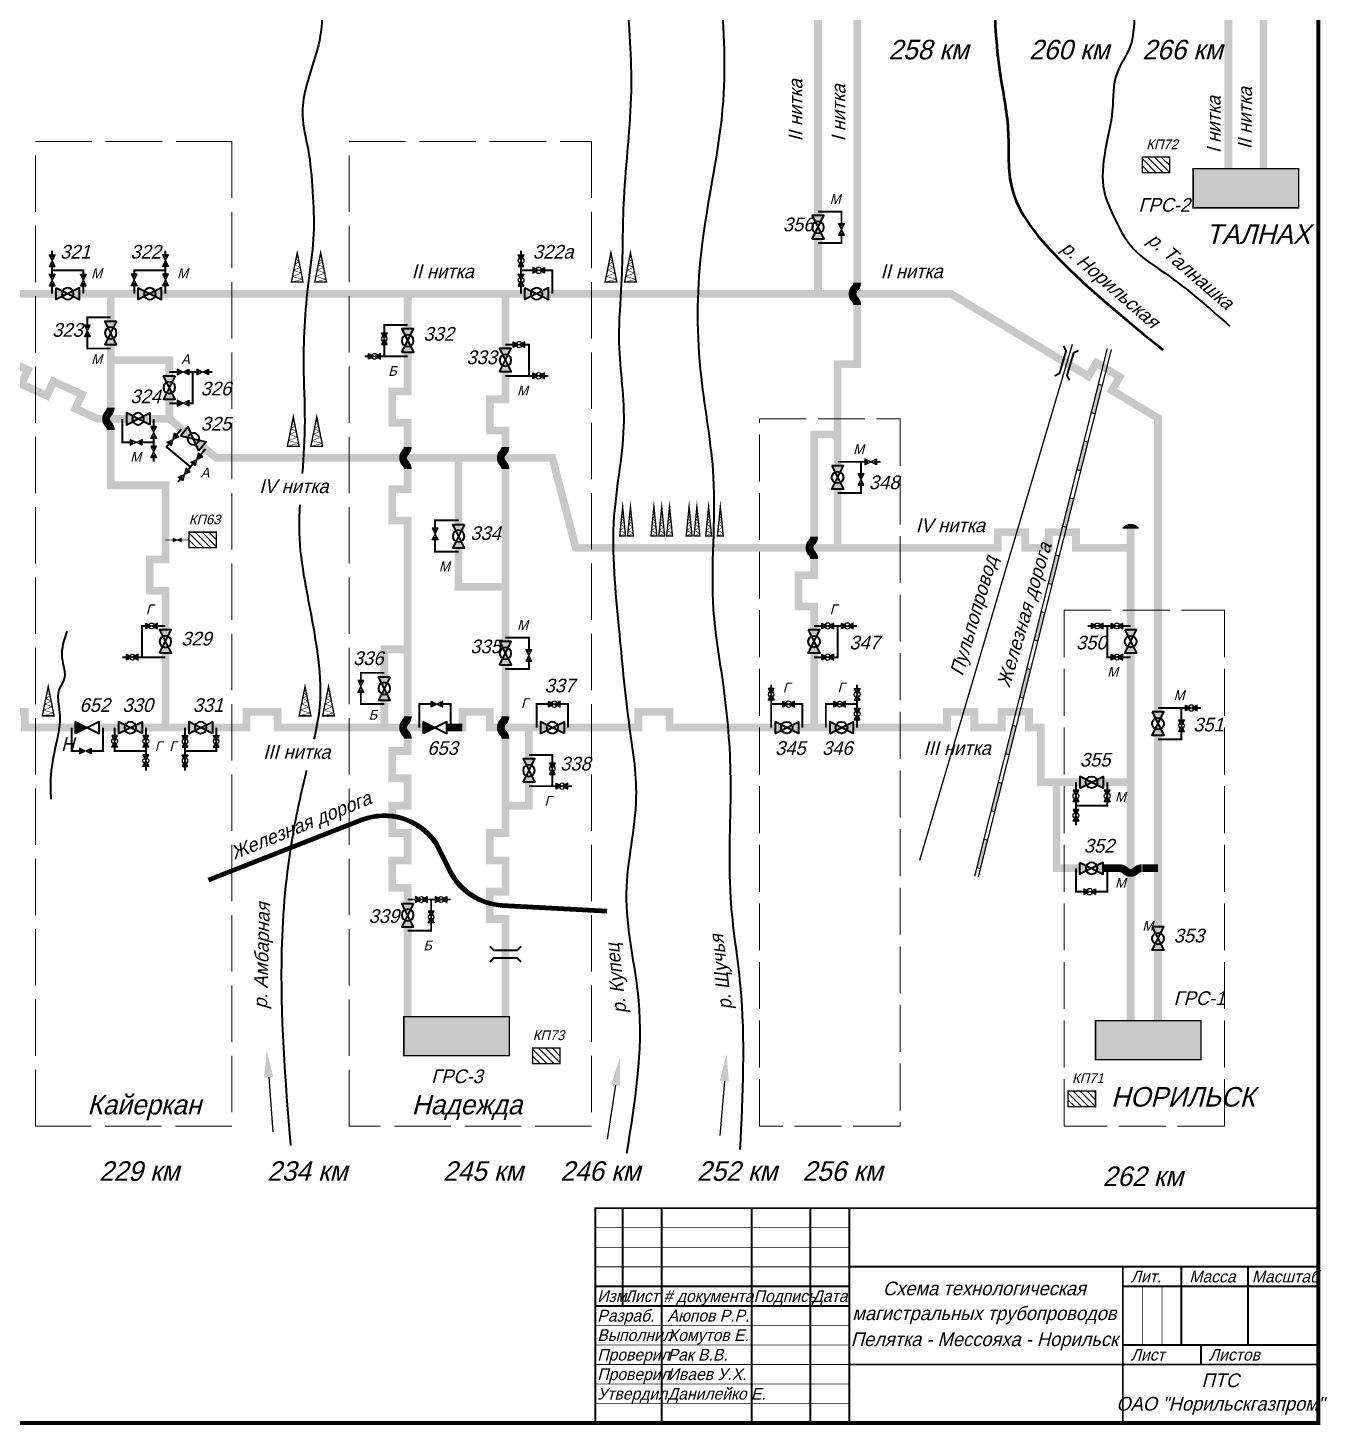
# Model space of a CAD drawing. Header units: millimetres. Extents: x 0 to 3108, y -1 to 580.
# Drawn here: x 2775.8 to 3108.3, y -0.5 to 357 of the extents above; entities that cross this region are included whole.
import ezdxf
from ezdxf.enums import TextEntityAlignment as Align

# ---------------------------------------------------------------- set-up
doc = ezdxf.new("R2010")
doc.units = ezdxf.units.MM
doc.header["$MEASUREMENT"] = 0
doc.linetypes.add('ACAD_ISO02W100', pattern=[15, 12, -3])
doc.linetypes.add('ACAD_ISO03W100', pattern=[30, 12, -18])
for name, color, linetype in [('Арки', 7, 'Continuous'), ('Емкости', 7, 'Continuous'), ('Заглушки сферич.', 7, 'Continuous'), ('Задвижки ручн.ВД', 7, 'Continuous'), ('Клапаны обр.', 7, 'Continuous'), ('КП', 7, 'Continuous'), ('Краны шар.ВД', 7, 'Continuous'), ('Переезды', 7, 'Continuous'), ('Площадки', 7, 'Continuous'), ('Рамка', 7, 'Continuous'), ('Трубы 0057', 7, 'Continuous'), ('Трубы 0159', 7, 'Continuous'), ('Трубы 0720', 7, 'Continuous')]:
    doc.layers.add(name, color=color, linetype=linetype)
doc.layers.add('Штрих.', color=7, linetype='ACAD_ISO02W100', lineweight=15)
doc.styles.add('# елементов', font='ruslat.shx', dxfattribs={"oblique": 15, "height": 2.5})
doc.styles.add('# елементов 3.5', font='ruslat.shx', dxfattribs={"oblique": 15, "height": 3.5})
doc.styles.add('Наим. объектов', font='ruslat.shx', dxfattribs={"oblique": 15, "height": 3.5})
doc.styles.add('Рамка 3', font='ruslat.shx', dxfattribs={"oblique": 15, "height": 3})
doc.styles.add('Рамка 3.5', font='ruslat.shx', dxfattribs={"oblique": 15, "height": 3.5})
doc.styles.add('Рамка 5', font='ruslat.shx', dxfattribs={"oblique": 15, "height": 5})

# ---------------------------------------------------------------- blocks, each defined once
blk = doc.blocks.new('Кран шар.ВД')
at = {"layer": 'Краны шар.ВД', "linetype": 'ByBlock', "lineweight": -2}
h = blk.add_hatch(color=0, dxfattribs=at)
edge = h.paths.add_edge_path()
edge.add_ellipse((0.5, 0), major_axis=(0.177, 0.177), ratio=1, start_angle=108.43495, end_angle=135, ccw=False)
edge.add_line((0.276, 0.112), (0, 0.25))
edge.add_line((0, 0.25), (0, -0.25))
edge.add_line((0, -0.25), (0.276, -0.112))
edge.add_ellipse((0.5, 0), major_axis=(-0.177, 0.177), ratio=1, start_angle=45, end_angle=71.56505, ccw=False)
edge = h.paths.add_edge_path()
edge.add_line((0.5, 0), (0.276, 0.112))
edge.add_ellipse((0.5, 0), major_axis=(0.177, 0.177), ratio=1, start_angle=108.43495, end_angle=135)
edge.add_ellipse((0.5, 0), major_axis=(-0.177, 0.177), ratio=1, start_angle=45, end_angle=71.56505)
edge.add_line((0.276, -0.112), (0.5, 0))
edge = h.paths.add_edge_path()
edge.add_line((0.5, 0), (0.724, -0.112))
edge.add_ellipse((0.5, 0), major_axis=(0.177, 0.177), ratio=1, start_angle=288.43495, end_angle=315)
edge.add_ellipse((0.5, 0), major_axis=(-0.177, 0.177), ratio=1, start_angle=225, end_angle=251.56505)
edge.add_line((0.724, 0.112), (0.5, 0))
edge = h.paths.add_edge_path()
edge.add_ellipse((0.5, 0), major_axis=(0.177, 0.177), ratio=1, start_angle=288.43495, end_angle=315, ccw=False)
edge.add_line((0.724, -0.112), (1, -0.25))
edge.add_line((1, -0.25), (1, 0.25))
edge.add_line((1, 0.25), (0.724, 0.112))
edge.add_ellipse((0.5, 0), major_axis=(-0.177, 0.177), ratio=1, start_angle=225, end_angle=251.56505, ccw=False)
at = {"layer": 'Краны шар.ВД', "color": 0, "linetype": 'ByBlock', "lineweight": -2}
blk.add_lwpolyline([(0, 0.25), (1, -0.25), (1, 0.25), (0, -0.25)], close=True, dxfattribs=at)
blk.add_lwpolyline([(0.25, 0, 1), (0.75, 0, 1), (0.25, 0)], format="xyb", close=True, dxfattribs=at)
blk = doc.blocks.new('Задвижка ручн.ВД')
at = {"layer": 'Задвижки ручн.ВД', "linetype": 'ByBlock', "lineweight": -2}
h = blk.add_hatch(color=0, dxfattribs=at)
edge = h.paths.add_edge_path()
edge.add_ellipse((0.5, 0), major_axis=(0.177, 0.177), ratio=1, start_angle=108.4349, end_angle=135, ccw=False)
edge.add_line((0.28, 0.11), (0, 0.25))
edge.add_line((0, 0.25), (0, -0.25))
edge.add_line((0, -0.25), (0.28, -0.11))
edge.add_ellipse((0.5, 0), major_axis=(-0.177, 0.177), ratio=1, start_angle=45, end_angle=71.5651, ccw=False)
edge = h.paths.add_edge_path()
edge.add_line((0.5, 0), (0.28, 0.11))
edge.add_ellipse((0.5, 0), major_axis=(0.177, 0.177), ratio=1, start_angle=108.4349, end_angle=135)
edge.add_ellipse((0.5, 0), major_axis=(-0.177, 0.177), ratio=1, start_angle=45, end_angle=71.5651)
edge.add_line((0.28, -0.11), (0.5, 0))
edge = h.paths.add_edge_path()
edge.add_line((0.5, 0), (0.72, -0.11))
edge.add_ellipse((0.5, 0), major_axis=(0.177, 0.177), ratio=1, start_angle=288.4349, end_angle=315)
edge.add_ellipse((0.5, 0), major_axis=(-0.177, 0.177), ratio=1, start_angle=225, end_angle=251.5651)
edge.add_line((0.72, 0.11), (0.5, 0))
edge = h.paths.add_edge_path()
edge.add_ellipse((0.5, 0), major_axis=(0.177, 0.177), ratio=1, start_angle=288.4349, end_angle=315, ccw=False)
edge.add_line((0.72, -0.11), (1, -0.25))
edge.add_line((1, -0.25), (1, 0.25))
edge.add_line((1, 0.25), (0.72, 0.11))
edge.add_ellipse((0.5, 0), major_axis=(-0.177, 0.177), ratio=1, start_angle=225, end_angle=251.5651, ccw=False)
at = {"layer": 'Задвижки ручн.ВД', "color": 0, "linetype": 'ByBlock', "lineweight": -2}
blk.add_lwpolyline([(1, 0.25), (0, -0.25), (0, 0.25), (1, -0.25)], close=True, dxfattribs=at)
blk = doc.blocks.new('КП')
at = {"layer": 'Емкости', "linetype": 'ByBlock', "lineweight": -2}
h = blk.add_hatch(dxfattribs=at)
h.set_pattern_fill('ANSI31', color=0, scale=10, angle=180, style=0)
h.set_pattern_definition([(225, (927, 327), (0.8838835, -0.8838835), [])])
h.paths.add_polyline_path([(7, 2), (0, 2), (0, -2), (7, -2)])
at = {"layer": 'Емкости', "color": 0, "linetype": 'ByBlock', "lineweight": -2, "const_width": 0.35}
blk.add_lwpolyline([(7, -2), (0, -2), (0, 2), (7, 2)], close=True, dxfattribs=at)
blk = doc.blocks.new('Клапан обр.')
at = {"layer": 'Клапаны обр.', "linetype": 'ByBlock', "lineweight": -2}
blk.add_hatch(color=0, dxfattribs=at).paths.add_polyline_path([(0, 0.25), (0, -0.25), (0.5, 0)])
at = {"layer": 'Клапаны обр.', "color": 0, "linetype": 'ByBlock', "lineweight": -2}
blk.add_lwpolyline([(0, -0.25), (0, 0.25), (1, -0.25), (1, 0.25)], close=True, dxfattribs=at)
blk = doc.blocks.new('Арка')
at = {"layer": 'Площадки', "const_width": 0.35}
blk.add_lwpolyline([(1.5, 0), (0, 7.5), (-1.5, 0)], close=True, dxfattribs=at)
at = {"layer": 'Площадки', "const_width": 0.13}
blk.add_lwpolyline([(0.17, 6.63), (-0.32, 5.91), (0.46, 5.19), (-0.61, 4.47), (0.75, 3.75), (-0.89, 3.03), (1.04, 2.31), (-1.21, 1.44), (1.36, 0.72), (-1.5, 0)], dxfattribs=at)
blk = doc.blocks.new('Пересеч. 720-159')
at = {"layer": 'Трубы 0720', "const_width": 2}
blk.add_lwpolyline([(-2.83, 0, -0.198912), (-1.41, -0.59), (-1.41, -0.59, 0.414214), (1.41, -0.59), (1.41, -0.59, -0.198912), (2.83, 0)], format="xyb", dxfattribs=at)
blk = doc.blocks.new('Заглушка сфер.')
at = {"layer": 'Заглушки сферич.', "linetype": 'ByBlock', "lineweight": -2}
blk.add_hatch(color=0, dxfattribs=at).paths.add_polyline_path([(0, 0.5, 0.5), (0, -0.5)])
at = {"layer": 'Заглушки сферич.', "color": 0, "linetype": 'ByBlock', "lineweight": -2}
blk.add_line((0, -0.5), (0, 0.5), dxfattribs=at)
blk.add_arc((0.375, 0), 0.625, 126.8699, 233.1301, dxfattribs=at)

msp = doc.modelspace()

# ---------------------------------------------------------------- hatches: boundary and pattern name
at = {"layer": 'Площадки', "lineweight": 15}
for points in [[(3101, 311), (3101, 321), (3074, 321), (3074, 311)], [(2899, 94), (2899, 104), (2872, 104), (2872, 94)], [(3076, 93), (3076, 103), (3049, 103), (3049, 93)]]:
    msp.add_hatch(color=9, dxfattribs=at).paths.add_polyline_path(points)
at = {"layer": 'Площадки'}
h = msp.add_hatch(color=256, dxfattribs=at)
h.paths.add_polyline_path([(3050.67, 265.63), (3049.7, 265.88), (3047.87, 258.61), (3048.84, 258.35)])
h.paths.add_polyline_path([(3047.01, 251.08), (3046.04, 251.34), (3044.21, 244.06), (3045.17, 243.8)])
h.paths.add_polyline_path([(3043.34, 236.53), (3042.38, 236.79), (3040.54, 229.52), (3041.51, 229.26)])
h.paths.add_polyline_path([(3039.68, 221.98), (3038.71, 222.24), (3036.88, 214.97), (3037.85, 214.71)])
h.paths.add_polyline_path([(3036.02, 207.44), (3035.05, 207.69), (3033.22, 200.42), (3034.18, 200.16)])
h.paths.add_polyline_path([(3032.35, 192.89), (3031.39, 193.15), (3029.55, 185.87), (3030.52, 185.61)])
h.paths.add_polyline_path([(3028.69, 178.34), (3027.72, 178.6), (3025.89, 171.33), (3026.86, 171.07)])
h.paths.add_polyline_path([(3025.02, 163.79), (3024.06, 164.05), (3022.23, 156.78), (3023.19, 156.52)])
h.paths.add_polyline_path([(3021.36, 149.25), (3020.39, 149.5), (3018.56, 142.23), (3019.53, 141.97)])

# ---------------------------------------------------------------- linework, layer by layer
at = {"layer": 'Переезды', "const_width": 0.5}
for points in [[(3040.81, 275.65), (3041.49, 274.4), (3039.79, 268.65), (3038.54, 267.97)], [(3044.65, 274.51), (3043.4, 273.84), (3041.7, 268.08), (3042.38, 266.84)], [(2894, 122), (2895, 121), (2901, 121), (2902, 122)], [(2894, 118), (2895, 119), (2901, 119), (2902, 118)]]:
    msp.add_lwpolyline(points, dxfattribs=at)
at = {"layer": 'Площадки', "lineweight": 25}
for p, q in [((3043, 276), (3004, 144)), ((3052, 275), (3018, 140)), ((3052.97, 274.76), (3018.97, 139.76))]:
    msp.add_line(p, q, dxfattribs=at)
at = {"layer": 'Площадки'}
for p, q in [((3049.7, 265.88), (3050.67, 265.63)), ((3047.87, 258.61), (3048.84, 258.35)), ((3046.04, 251.34), (3047.01, 251.08)), ((3044.21, 244.06), (3045.17, 243.8)), ((3042.38, 236.79), (3043.34, 236.53)), ((3040.54, 229.52), (3041.51, 229.26)), ((3038.71, 222.24), (3039.68, 221.98)), ((3036.88, 214.97), (3037.85, 214.71)), ((3035.05, 207.69), (3036.02, 207.44)), ((3033.22, 200.42), (3034.18, 200.16)), ((3031.39, 193.15), (3032.35, 192.89)), ((3029.55, 185.87), (3030.52, 185.61)), ((3027.72, 178.6), (3028.69, 178.34)), ((3025.89, 171.33), (3026.86, 171.07)), ((3024.06, 164.05), (3025.02, 163.79)), ((3022.23, 156.78), (3023.19, 156.52)), ((3020.39, 149.5), (3021.36, 149.25)), ((3018.56, 142.23), (3019.53, 141.97))]:
    msp.add_line(p, q, dxfattribs=at)
at = {"layer": 'Площадки', "color": 5, "lineweight": 25}
for p, q in [((2837.42, 88.49), (2838.45, 74.52)), ((2926.2, 86.52), (2924.03, 72.69)), ((2954.02, 87.53), (2952.84, 73.58))]:
    msp.add_line(p, q, dxfattribs=at)
at = {"layer": 'Площадки', "const_width": 0.35}
for points in [[(3074, 321), (3101, 321), (3101, 311), (3074, 311)], [(2872, 104), (2899, 104), (2899, 94), (2872, 94)], [(3049, 103), (3076, 103), (3076, 93), (3049, 93)]]:
    msp.add_lwpolyline(points, close=True, dxfattribs=at)
at = {"layer": 'Площадки', "linetype": 'ACAD_ISO03W100', "ltscale": 0.25, "const_width": 1}
msp.add_lwpolyline([(2924, 131), (2897.22, 132.49, -0.267983), (2883.83, 141.25), (2880.19, 148.46, 0.349833), (2861.12, 154.34), (2822, 139)], format="xyb", dxfattribs=at)
at = {"layer": 'Площадки', "lineweight": 15}
for points in [[(2924.03, 131.5), (2897.25, 132.99, -0.267983), (2884.28, 141.47), (2880.62, 148.72, 0.350393), (2860.94, 154.81), (2821.82, 139.47)], [(2923.97, 130.5), (2897.2, 131.99, -0.267983), (2883.39, 141.02), (2879.75, 148.21, 0.349247), (2861.31, 153.88), (2822.18, 138.53)]]:
    msp.add_lwpolyline(points, format="xyb", dxfattribs=at)
at = {"layer": 'Площадки', "color": 5, "lineweight": 50}
msp.add_spline([(3023.07, 438.46), (3022.48, 422.5), (3022.59, 395.92), (3023, 366.92), (3024.52, 345.65), (3026.61, 331.01), (3027.39, 316.93), (3040.69, 296.88), (3066.26, 274.7)], degree=3, dxfattribs=at)
at = {"layer": 'Площадки', "color": 5, "lineweight": 35}
for points in [[(3074.31, 437.59), (3072.51, 432.5), (3072.21, 425), (3070.41, 415.1), (3069.81, 408.21), (3066.81, 401.31), (3065.01, 395.61), (3061.41, 386.92), (3060.51, 379.42), (3059.61, 368.62), (3059.01, 362.33), (3057.81, 352.13), (3054.51, 345.53), (3053.31, 335.94), (3051.51, 325.74), (3051.21, 315.25), (3053.31, 309.55), (3058.71, 300.55), (3066.81, 294.26), (3083.31, 280.76)], [(2953.07, 368.45), (2953.7, 338.42), (2948.06, 299.63), (2948.06, 267.72), (2951.19, 242.07), (2951.19, 208.28), (2953.7, 188.89), (2955.58, 165.11), (2955.58, 134.46), (2958.08, 111.93), (2958, 70)], [(2928.91, 365.95), (2930.16, 340.92), (2928.28, 313.39), (2927.66, 291.49), (2927.03, 277.73), (2928.28, 256.46), (2925.78, 232.06), (2927.03, 203.28), (2929.54, 179.5), (2931.41, 160.11), (2928.91, 135.71), (2932.04, 108.18), (2929, 69)], [(2785.8, 202.65), (2784.51, 195.93), (2785.02, 190.23), (2783.73, 187.64), (2783.73, 183.5), (2783.99, 180.14), (2783.21, 174.7), (2781.66, 165.91), (2781.66, 159.69)]]:
    msp.add_spline(points, degree=3, dxfattribs=at)
for points, knots in [([(2849.72, 368), (2850.23, 365.75), (2851.02, 362.19), (2851.03, 355.48), (2848.54, 346.78), (2844.88, 336.37), (2847.95, 325.32), (2848.64, 315.2), (2849.3, 304.36), (2847.04, 289.58), (2845.95, 273.59), (2846.89, 256.65), (2846.36, 247.48), (2846.02, 243)], [0, 0, 0, 0, 6.897389, 10.900533, 19.98809, 34.00821, 42.704851, 53.630644, 64.500094, 75.14156, 98.346765, 112.483874, 125.933566, 125.933566, 125.933566, 125.933566]), ([(2845.39, 234.97), (2845.23, 232.59), (2844.96, 226.09), (2846.91, 212.88), (2850.2, 198), (2850.97, 184.19), (2849.56, 177.44), (2848.98, 175)], [133.965858, 133.965858, 133.965858, 133.965858, 141.113606, 153.491932, 173.8, 186.956312, 194.454994, 194.454994, 194.454994, 194.454994]), ([(2847.05, 166.99), (2845.71, 161.37), (2842.35, 146.26), (2839.5, 114.02), (2841.64, 87.66), (2843, 71)], [202.679838, 202.679838, 202.679838, 202.679838, 219.990068, 249.18109, 299.23293, 299.23293, 299.23293, 299.23293])]:
    msp.add_open_spline(points, degree=3, knots=knots, dxfattribs=at)
at = {"layer": 'Площадки', "color": 5, "lineweight": 25}
for points in [[(2838.58, 88.57), (2836.26, 88.4), (2836.9, 95.47)], [(2927.35, 86.34), (2925.04, 86.7), (2927.28, 93.43)], [(2955.18, 87.43), (2952.86, 87.62), (2954.61, 94.5)]]:
    msp.add_solid(points, dxfattribs=at)
at = {"layer": 'Рамка', "const_width": 1}
msp.add_lwpolyline([(2169.67, 579), (3106, 579), (3106, 0), (2169.67, 0)], close=True, dxfattribs=at)
at = {"layer": 'Рамка'}
for points, const_width in [([(3106, 55), (2921, 55), (2921, 0)], 0.5), ([(2928, 30), (2928, 55)], 0.5), ([(2938, 0), (2938, 55)], 0.5), ([(2961, 0), (2961, 55)], 0.5), ([(2976, 0), (2976, 55)], 0.5), ([(2986, 0), (2986, 55)], 0.5), ([(2921, 50), (2986, 50)], 0.2), ([(2921, 45), (2986, 45)], 0.2), ([(2921, 40), (2986, 40)], 0.2), ([(2986, 40), (3106, 40)], 0.5), ([(3056, 40), (3056, 0)], 0.5), ([(3071, 40), (3071, 20)], 0.5), ([(3088, 40), (3088, 20)], 0.5), ([(2921, 35), (2986, 35)], 0.5), ([(3056, 35), (3106, 35)], 0.5), ([(3061, 35), (3061, 20)], 0.2), ([(3066, 35), (3066, 20)], 0.2), ([(2921, 30), (2986, 30)], 0.5), ([(2921, 25), (2986, 25)], 0.2), ([(2921, 20), (2986, 20)], 0.2), ([(3056, 20), (3106, 20)], 0.5), ([(3076, 15), (3076, 20)], 0.5), ([(2921, 15), (2986, 15)], 0.2), ([(2986, 15), (3106, 15)], 0.5), ([(2921, 10), (2986, 10)], 0.2), ([(2921, 5), (2986, 5)], 0.2)]:
    msp.add_lwpolyline(points, dxfattribs=dict(at, const_width=const_width))
at = {"layer": 'Трубы 0057', "const_width": 0.15}
for points in [[(2813, 226), (2811, 226)], [(2817, 226), (2815, 226)]]:
    msp.add_lwpolyline(points, dxfattribs=at)
at = {"layer": 'Трубы 0159'}
for points in [[(2978, 310, 0.5, 0.5, 0), (2984, 310, 0.5, 0.5, 0), (2984, 307, 0, 0, 0)], [(2797, 275, 0.5, 0.5, 0), (2791, 275, 0.5, 0.5, 0), (2791, 278, 0, 0, 0)], [(2886, 223, 0.5, 0.5, 0), (2880, 223, 0.5, 0.5, 0), (2880, 226, 0, 0, 0)], [(2898, 201, 0.5, 0.5, 0), (2904, 201, 0.5, 0.5, 0), (2904, 198, 0, 0, 0)], [(2867, 184, 0.5, 0.5, 0), (2861, 184, 0.5, 0.5, 0), (2861, 187, 0, 0, 0)], [(2876, 178, 0.5, 0.5, 0), (2876, 184, 0.5, 0.5, 0), (2879, 184, 0, 0, 0)], [(2906, 178, 0.5, 0.5, 0), (2906, 184, 0.5, 0.5, 0), (2909, 184, 0, 0, 0)], [(2795, 178, 0.5, 0.5, 0), (2795, 172, 0.5, 0.5, 0), (2792, 172, 0, 0, 0)], [(3052, 142, 0.5, 0.5, 0), (3052, 136, 0.5, 0.5, 0), (3049, 136, 0, 0, 0)]]:
    msp.add_lwpolyline(points, format="xyseb", dxfattribs=at)
at = {"layer": 'Трубы 0159', "const_width": 0.5}
for points in [[(2978, 302), (2984, 302), (2984, 304)], [(2782, 299), (2782, 300)], [(2811, 299), (2811, 300)], [(2902, 299), (2902, 300)], [(2782, 294), (2782, 296)], [(2790, 294), (2790, 295), (2782, 295)], [(2803, 294), (2803, 295), (2811, 295)], [(2811, 294), (2811, 296)], [(2902, 294), (2902, 296)], [(2905, 295), (2902, 295)], [(2910, 289), (2910, 295), (2908, 295)], [(2782, 289), (2782, 291)], [(2790, 289), (2790, 291)], [(2803, 289), (2803, 291)], [(2811, 289), (2811, 291)], [(2902, 289), (2902, 291)], [(2797, 283), (2791, 283), (2791, 281)], [(2873, 281), (2867, 281), (2867, 279)], [(2867, 276), (2867, 273)], [(2898, 276), (2900, 276)], [(2903, 276), (2904, 276), (2904, 268)], [(2863, 273), (2862, 273)], [(2873, 273), (2866, 273)], [(2812, 269), (2814, 269)], [(2817, 269), (2819, 269)], [(2817, 261), (2818, 261), (2818, 269)], [(2822, 269), (2823, 269)], [(2898, 268), (2905, 268)], [(2908, 268), (2909, 268)], [(2812, 261), (2814, 261)], [(2800, 257), (2800, 251), (2802, 251)], [(2808, 257), (2808, 255)], [(2815.1, 254.42), (2813.82, 252.88)], [(2805, 251), (2808, 251)], [(2808, 252), (2808, 250)], [(2811.9, 250.58), (2811.26, 249.81), (2817.4, 244.69)], [(2808, 247), (2808, 246)], [(2821.25, 249.3), (2819.97, 247.76)], [(2818.04, 245.45), (2816.76, 243.92)], [(2983, 246), (2990, 246)], [(2989, 243), (2989, 246)], [(2993, 246), (2994, 246)], [(2814.84, 241.61), (2814.2, 240.84)], [(2983, 238), (2989, 238), (2989, 240)], [(2886, 231), (2880, 231), (2880, 229)], [(2806, 204), (2805, 204), (2805, 196)], [(2811, 204), (2809, 204)], [(2977, 204), (2979, 204)], [(2982, 204), (2984, 204)], [(2982, 196), (2983, 196), (2983, 204)], [(2987, 204), (2988, 204)], [(3048, 204), (3047, 204)], [(3053, 204), (3051, 204)], [(3053, 196), (3052, 196), (3052, 204)], [(3058, 204), (3056, 204)], [(2801, 196), (2800, 196)], [(2811, 196), (2804, 196)], [(2898, 193), (2904, 193), (2904, 195)], [(2977, 196), (2979, 196)], [(3058, 196), (3056, 196)], [(2867, 192), (2861, 192), (2861, 190)], [(2966, 188), (2966, 189)], [(2988, 188), (2988, 189)], [(2884, 178), (2884, 184), (2882, 184)], [(2914, 178), (2914, 184), (2912, 184)], [(2966, 178), (2966, 185)], [(2969, 184), (2966, 184)], [(2974, 178), (2974, 184), (2972, 184)], [(2980, 178), (2980, 184), (2982, 184)], [(2985, 184), (2988, 184)], [(2988, 183), (2988, 185)], [(3065, 183), (3072, 183)], [(3071, 180), (3071, 183)], [(3075, 183), (3076, 183)], [(2988, 178), (2988, 180)], [(2787, 178), (2787, 172), (2789, 172)], [(2798, 178), (2798, 176)], [(2806, 178), (2806, 176)], [(2816, 178), (2816, 176)], [(2824, 178), (2824, 176)], [(3065, 175), (3071, 175), (3071, 177)], [(2798, 173), (2798, 172), (2806, 172)], [(2806, 173), (2806, 171)], [(2816, 173), (2816, 171)], [(2824, 173), (2824, 172), (2816, 172)], [(2806, 168), (2806, 167)], [(2816, 168), (2816, 167)], [(2904, 171), (2910, 171), (2910, 169)], [(2910, 166), (2910, 163)], [(2904, 163), (2911, 163)], [(2914, 163), (2915, 163)], [(3044, 164), (3044, 162)], [(3052, 164), (3052, 162)], [(3044, 159), (3044, 157)], [(3052, 159), (3052, 158), (3044, 158)], [(3044, 154), (3044, 153)], [(3044, 142), (3044, 136), (3046, 136)], [(2873, 134), (2875, 134)], [(2878, 134), (2880, 134)], [(2879, 131), (2879, 134)], [(2883, 134), (2884, 134)], [(2873, 126), (2879, 126), (2879, 128)]]:
    msp.add_lwpolyline(points, dxfattribs=at)
at = {"layer": 'Трубы 0720'}
for points in [[(2783, 289, 2, 2, 0), (2752, 289, 2, 2, 0), (2717, 444, 2, 2, 0), (2709, 444, 2, 2, 0), (2709, 448, 2, 2, 0), (2701, 448, 2, 2, 0), (2701, 444, 2, 2, 0), (2693, 444, 2, 2, 0), (2693, 448, 2, 2, 0), (2685, 448, 2, 2, 0), (2685, 444, 2, 2, 0), (2669, 444, 0, 0, 0)], [(2978, 309, 2, 2, 0), (2978, 415, 2, 2, 0), (2993, 415, 0, 0, 0)], [(2675, 289, 2, 2, 0), (2688, 289, 2, 2, 0), (2688, 293, 2, 2, 0), (2696, 293, 2, 2, 0), (2696, 289, 2, 2, 0), (2710, 289, 2, 2, 0), (2710, 293, 2, 2, 0), (2718, 293, 2, 2, 0), (2718, 289, 2, 2, 0), (2723.19, 289, 2, 2, 0), (2750.53, 276.6, 2, 2, 0), (2752.18, 280.24, 2, 2, 0), (2759.46, 276.94, 2, 2, 0), (2757.81, 273.29, 2, 2, 0), (2766.85, 269.19, 2, 2, 0), (2768.51, 272.83, 2, 2, 0), (2775.79, 269.53, 2, 2, 0), (2774.14, 265.88, 2, 2, 0), (2780.68, 262.92, 2, 2, 0), (2782.33, 266.56, 2, 2, 0), (2789.62, 263.26, 2, 2, 0), (2787.96, 259.61, 2, 2, 0), (2793.72, 257, 2, 2, 0), (2801, 257, 2, 2, 0)], [(3065, 182, 2, 2, 0), (3065, 257.2, 2, 2, 0), (3053.18, 264.29, 2, 2, 0), (3055.23, 267.72, 2, 2, 0), (3049.23, 271.33, 2, 2, 0), (3047.17, 267.9, 2, 2, 0), (3012, 289, 2, 2, 0), (2909, 289, 0, 0, 0)], [(2797, 272, 2, 2, 0), (2812, 272, 2, 2, 0), (2812, 268, 0, 0, 0)], [(2873, 274, 2, 2, 0), (2873, 264, 2, 2, 0), (2869, 264, 2, 2, 0), (2869, 256, 2, 2, 0), (2873, 256, 2, 2, 0), (2873, 249.83, 0, 0, 0)], [(2898, 249.83, 2, 2, 0), (2898, 254, 2, 2, 0), (2894, 254, 2, 2, 0), (2894, 262, 2, 2, 0), (2898, 262, 2, 2, 0), (2898, 269, 0, 0, 0)], [(2807, 257, 2, 2, 0), (2812, 257, 0, 0, 0)], [(2807, 257, 2, 2, 0), (2812, 257, 0, 0, 0)], [(2797, 254.17, 2, 2, 0), (2797, 240, 2, 2, 0), (2811, 240, 2, 2, 0), (2811, 221, 2, 2, 0), (2807, 221, 2, 2, 0), (2807, 213, 2, 2, 0), (2811, 213, 2, 2, 0), (2811, 203, 0, 0, 0)], [(2820.48, 249.94, 2, 2, 0), (2824, 247, 2, 2, 0), (2910, 247, 2, 2, 0), (2916, 224, 2, 2, 0), (3024, 224, 2, 2, 0), (3024, 228, 2, 2, 0), (3031, 228, 2, 2, 0), (3031, 224, 2, 2, 0), (3037, 224, 2, 2, 0), (3037, 228, 2, 2, 0), (3044, 228, 2, 2, 0), (3044, 224, 2, 2, 0), (3058, 224, 0, 0, 0)], [(2873, 244.17, 2, 2, 0), (2873, 239, 2, 2, 0), (2869, 239, 2, 2, 0), (2869, 231, 2, 2, 0), (2873, 231, 2, 2, 0), (2873, 180.83, 0, 0, 0)], [(2977, 221.17, 2, 2, 0), (2977, 217, 2, 2, 0), (2973, 217, 2, 2, 0), (2973, 209, 2, 2, 0), (2977, 209, 2, 2, 0), (2977, 203, 0, 0, 0)], [(2873, 198, 2, 2, 0), (2867, 198, 2, 2, 0), (2867, 191, 0, 0, 0)], [(2767, 182, 2, 2, 0), (2775, 182, 2, 2, 0), (2775, 178, 2, 2, 0), (2788, 178, 0, 0, 0)], [(2823, 178, 2, 2, 0), (2831.72, 178, 2, 2, 0), (2831.72, 182, 2, 2, 0), (2839.72, 182, 2, 2, 0), (2839.72, 178, 2, 2, 0), (2878, 178, 2, 2, 0)], [(2883, 178, 2, 2, 0), (2887, 178, 2, 2, 0), (2887, 182, 2, 2, 0), (2894, 182, 2, 2, 0), (2894, 178, 2, 2, 0), (2907, 178, 0, 0, 0)], [(2913, 178, 2, 2, 0), (2932, 178, 2, 2, 0), (2932, 182, 2, 2, 0), (2940, 182, 2, 2, 0), (2940, 178, 2, 2, 0), (2967, 178, 2, 2, 0)], [(2987, 178, 2, 2, 0), (3011, 178, 2, 2, 0), (3011, 182, 2, 2, 0), (3018, 182, 2, 2, 0), (3018, 178, 2, 2, 0), (3025, 178, 2, 2, 0), (3025, 182, 2, 2, 0), (3032, 182, 2, 2, 0), (3032, 178, 2, 2, 0), (3035, 178, 2, 2, 0), (3035, 164, 2, 2, 0), (3045, 164, 0, 0, 0)], [(2883, 178, 2, 2, 0), (2887, 178, 0, 0, 0)], [(2873, 175, 2, 2, 0), (2873, 172, 2, 2, 0), (2869, 172, 2, 2, 0), (2869, 165, 2, 2, 0), (2873, 165, 2, 2, 0), (2873, 158, 2, 2, 0), (2869, 158, 2, 2, 0), (2869, 151, 2, 2, 0), (2873, 151, 2, 2, 0), (2873, 144, 2, 2, 0), (2869, 144, 2, 2, 0), (2869, 137, 2, 2, 0), (2873, 137, 2, 2, 0), (2873, 133, 0, 0, 0)], [(2898, 175.17, 2, 2, 0), (2898, 151, 2, 2, 0), (2894, 151, 2, 2, 0), (2894, 144, 2, 2, 0), (2898, 144, 2, 2, 0), (2898, 136, 2, 2, 0), (2894, 136, 2, 2, 0), (2894, 129, 2, 2, 0), (2898, 129, 2, 2, 0), (2898, 104, 0, 0, 0)], [(2904, 164, 2, 2, 0), (2904, 158, 2, 2, 0), (2898, 158, 2, 2, 0)], [(3051, 164, 2, 2, 0), (3058, 164, 0, 0, 0)]]:
    msp.add_lwpolyline(points, format="xyseb", dxfattribs=at)
at = {"layer": 'Трубы 0720', "const_width": 2}
for points in [[(3092, 380), (3092, 321)], [(2988, 291.83), (2988, 375), (2993, 375)], [(3072, 375), (3083, 375), (3083, 321)], [(2978, 289), (2978, 303)], [(2804, 289), (2789, 289)], [(2797, 289), (2797, 282)], [(2903, 289), (2810, 289)], [(2873, 289), (2873, 280)], [(2898, 289), (2898, 275)], [(2983, 245), (2983, 271), (2988, 271), (2988, 286.17)], [(2797, 276), (2797, 259.83)], [(2812, 262), (2812, 257)], [(2812, 257), (2815.87, 253.78)], [(2983, 253), (2977, 253), (2977, 226.83)], [(2886, 247), (2886, 230)], [(2898, 244.17), (2898, 200)], [(2983, 224), (2983, 239)], [(3058, 229), (3058, 203)], [(2886, 224), (2886, 214), (2898, 214)], [(2811, 197), (2811, 178)], [(2977, 197), (2977, 178)], [(3058, 197), (3058, 103)], [(2898, 194), (2898, 180.83)], [(2867, 185), (2867, 178)], [(2794, 178), (2799, 178)], [(2805, 178), (2817, 178)], [(2904, 178), (2904, 170)], [(2973, 178), (2981, 178)], [(3065, 127), (3065, 176)], [(3045, 142), (3039, 142), (3039, 164)], [(3055.17, 142), (3051, 142)], [(3065, 142), (3061, 142)], [(2873, 127), (2873, 104)], [(3065, 103), (3065, 121)]]:
    msp.add_lwpolyline(points, dxfattribs=at)
at = {"layer": 'Штрих.', "ltscale": 1.2}
for points in [[(2777.72, 328), (2828, 328), (2828, 76), (2777.72, 76)], [(2858, 328), (2920, 328), (2920, 76), (2858, 76)]]:
    msp.add_lwpolyline(points, close=True, dxfattribs=at)
at = {"layer": 'Штрих.'}
for points in [[(2963, 257), (2999, 257), (2999, 76), (2963, 76)], [(3082, 76), (3041, 76), (3041, 208), (3082, 208)]]:
    msp.add_lwpolyline(points, close=True, dxfattribs=at)

# ---------------------------------------------------------------- block references
at = {"layer": 'Арки'}
for p in [(2844.72, 292), (2850.72, 292), (2925, 292), (2930, 292), (2843.72, 250), (2849.72, 250), (2781, 181), (2846.72, 181), (2852.72, 181)]:
    msp.add_blockref('Арка', p, dxfattribs=at)
at = {"layer": 'Арки', "xscale": 0.5}
for p in [(2928, 227), (2930, 227), (2936, 227), (2938, 227), (2940, 227), (2945, 227), (2947, 227), (2950, 227), (2953, 227)]:
    msp.add_blockref('Арка', p, dxfattribs=at)
at = {"layer": 'Заглушки сферич.', "xscale": -4, "yscale": 4, "rotation": 90}
msp.add_blockref('Заглушка сфер.', (3058, 229), dxfattribs=at)
at = {"layer": 'Задвижки ручн.ВД', "lineweight": 25, "yscale": 3}
for p, xscale, rotation in [((2984, 304), -3, 269.9999999999973), ((2782, 296), -3, 269.9999999999973), ((2811, 296), 3, 90.00000000000263), ((2782, 291), -3, 269.9999999999973), ((2790, 291), -3, 269.9999999999973), ((2803, 291), 3, 90.00000000000263), ((2811, 291), 3, 90.00000000000263), ((2791, 281), -3, 89.99999999999734), ((2814, 269), -3, 179.9999999999974), ((2819, 269), -3, 179.9999999999974), ((2814, 261), -3, 179.9999999999974), ((2808, 255), -3, 89.99999999999734), ((2802, 251), -3, 179.9999999999974), ((2813.82, 252.88), -3, 50.19442890773212), ((2808, 250), -3, 89.99999999999734), ((2819.97, 247.76), -3, 50.19442890773212), ((2990, 246), -3, 179.9999999999974), ((2816.76, 243.92), -3, 50.19442890773212), ((2989, 243), 3, 270.0000000000026), ((2880, 229), -3, 89.99999999999734), ((2904, 195), -3, 269.9999999999973), ((2861, 190), -3, 89.99999999999736), ((2882, 184), -3, 359.9999999999973), ((2789, 172), -3, 179.9999999999974)]:
    msp.add_blockref('Задвижка ручн.ВД', p, dxfattribs=dict(at, xscale=xscale, rotation=rotation))
at = {"layer": 'Задвижки ручн.ВД', "lineweight": 15, "xscale": -2, "yscale": 2, "rotation": 180}
msp.add_blockref('Задвижка ручн.ВД', (2813, 226), dxfattribs=at)
at = {"layer": 'Клапаны обр.', "lineweight": 35, "xscale": 6, "yscale": 6}
for p in [(2788, 178), (2877, 178)]:
    msp.add_blockref('Клапан обр.', p, dxfattribs=at)
at = {"layer": 'КП', "xscale": -1}
for p in [(3068, 322), (3049, 83)]:
    msp.add_blockref('КП', p, dxfattribs=at)
at = {"layer": 'КП', "xscale": -1, "rotation": 180}
for p in [(2817, 226), (2905, 94)]:
    msp.add_blockref('КП', p, dxfattribs=at)
at = {"layer": 'Краны шар.ВД', "lineweight": 35, "yscale": 6}
for p, xscale, rotation in [((2978, 303), 6, 90), ((2797, 282), 6, 270), ((2873, 274), 6, 90), ((2898, 269), 6, 90), ((2812, 268), 6, 270), ((2807, 257), 6, 180), ((2820.48, 249.94), 6, 140.1944289077348), ((2983, 245), -6, 90), ((2886, 230), 6, 270), ((2811, 197), 6, 89.99999999999999), ((2977, 203), -6, 90), ((3058, 203), -6, 89.99999999999999), ((2898, 194), 6, 90), ((2867, 191), 6, 270), ((2805, 178), 6, 180), ((2823, 178), 6, 180), ((2913, 178), 6, 180), ((2967, 178), -6, 180), ((2981, 178), -6, 180), ((3065, 182), -6, 89.99999999999999), ((2904, 164), 6, 90), ((3045, 164), -6, 180), ((2873, 133), 6, 270), ((3065, 127), -6, 89.99999999999999)]:
    msp.add_blockref('Кран шар.ВД', p, dxfattribs=dict(at, xscale=xscale, rotation=rotation))
at = {"layer": 'Краны шар.ВД', "lineweight": 25, "yscale": 3}
for p, xscale, rotation in [((2902, 296), -3, 270), ((2902, 291), -3, 270), ((2908, 295), 3, 180), ((2867, 279), 3, 270), ((2966, 185), 3, 90), ((2988, 185), -3, 270), ((2988, 180), -3, 270), ((3071, 180), 3, 270), ((2798, 176), -3, 90), ((2806, 176), -3, 90), ((2816, 176), 3, 270), ((2824, 176), 3, 270), ((2806, 171), -3, 90), ((2816, 171), 3, 270), ((2910, 169), 3, 270), ((3044, 162), -3, 90), ((3052, 162), -3, 90), ((3044, 157), -3, 90), ((3049, 136), 3, 180), ((2875, 134), -3, 180), ((2880, 134), -3, 180), ((2879, 128), 3, 89.99999999999999)]:
    msp.add_blockref('Кран шар.ВД', p, dxfattribs=dict(at, xscale=xscale, rotation=rotation))
at = {"layer": 'Краны шар.ВД', "lineweight": 35, "xscale": 6, "yscale": 6}
for p in [(2783, 289), (2804, 289), (2903, 289), (3045, 142)]:
    msp.add_blockref('Кран шар.ВД', p, dxfattribs=at)
at = {"layer": 'Краны шар.ВД', "lineweight": 25, "yscale": 3}
for p, xscale in [((2900, 276), 3), ((2866, 273), -3), ((2905, 268), 3), ((2809, 204), -3), ((2979, 204), 3), ((2984, 204), 3), ((3051, 204), -3), ((3056, 204), -3), ((2804, 196), -3), ((2979, 196), 3), ((3056, 196), -3), ((2909, 184), 3), ((2969, 184), 3), ((2985, 184), -3), ((3072, 183), 3), ((2911, 163), 3)]:
    msp.add_blockref('Кран шар.ВД', p, dxfattribs=dict(at, xscale=xscale))
at = {"layer": 'Трубы 0720', "rotation": 270}
for p in [(2988, 289), (2797, 257), (2873, 247), (2898, 247), (2977, 224), (2873, 178), (2898, 178)]:
    msp.add_blockref('Пересеч. 720-159', p, dxfattribs=at)
at = {"layer": 'Трубы 0720'}
msp.add_blockref('Пересеч. 720-159', (3058, 142), dxfattribs=at)

# ---------------------------------------------------------------- texts
at = {"layer": 'Клапаны обр.', "lineweight": 35, "style": '# елементов 3.5', "oblique": 15}
for s, p in [('652', (2789, 182)), ('653', (2878, 171))]:
    msp.add_text(s, height=3.5, dxfattribs=at).set_placement(p)
at = {"layer": 'КП', "lineweight": 25, "style": '# елементов', "oblique": 15}
for s, p in [('КП72', (3062, 326)), ('КП63', (2817, 230)), ('КП73', (2905, 98)), ('КП71', (3043, 87))]:
    msp.add_text(s, height=2.5, dxfattribs=at).set_placement(p)
at = {"layer": 'Краны шар.ВД', "lineweight": 25, "style": '# елементов', "oblique": 15}
for s, p in [('М', (2981, 312)), ('М', (2792, 293)), ('М', (2814, 293)), ('М', (2792, 271)), ('А', (2815, 271)), ('Б', (2868, 268)), ('М', (2901, 263)), ('М', (2987, 248)), ('М', (2802, 246)), ('А', (2820, 242)), ('М', (2881, 218)), ('Г', (2806, 207)), ('Г', (2981, 207)), ('М', (2901, 203)), ('М', (3052, 191)), ('Г', (2969, 187)), ('Г', (2983, 187)), ('М', (3069, 185)), ('Б', (2863, 180)), ('Г', (2902, 183)), ('Г', (2808.28, 172)), ('Г', (2812, 172)), ('М', (3054, 159)), ('Г', (2908, 158)), ('М', (3054, 137)), ('М', (3061, 126)), ('Б', (2877, 121))]:
    msp.add_text(s, height=2.5, dxfattribs=at).set_placement(p)
at = {"layer": 'Краны шар.ВД', "lineweight": 35, "style": '# елементов 3.5', "oblique": 15}
for s, p in [('356', (2969, 305)), ('321', (2784, 298)), ('322', (2802, 298)), ('322а', (2905, 298)), ('323', (2782, 278)), ('332', (2877, 277)), ('333', (2888, 271)), ('326', (2820, 263)), ('324', (2802, 261)), ('325', (2820, 254)), ('348', (2991, 239)), ('334', (2889, 226)), ('329', (2815, 199)), ('335', (2889, 197)), ('347', (2986, 198)), ('350', (3044, 198)), ('336', (2859, 194)), ('337', (2908, 187)), ('330', (2800, 182)), ('331', (2818, 182)), ('351', (3074, 177)), ('Н', (2784.28, 172)), ('345', (2967, 171)), ('346', (2979, 171)), ('338', (2912, 167)), ('355', (3045, 168)), ('352', (3046, 146)), ('339', (2863, 128)), ('353', (3069, 123))]:
    msp.add_text(s, height=3.5, dxfattribs=at).set_placement(p)
at = {"layer": 'Площадки', "lineweight": 50, "style": 'Рамка 5', "oblique": 15}
for s, p in [('258 км', (2996, 349)), ('260 км', (3032, 349)), ('266 км', (3061, 349)), ('229 км', (2794, 62)), ('234 км', (2837, 62)), ('245 км', (2882, 62)), ('246 км', (2912, 62)), ('252 км', (2947, 62)), ('256 км', (2974, 62)), ('262 км', (3050.85, 60.66))]:
    msp.add_text(s, height=5, dxfattribs=at).set_placement(p)
at = {"layer": 'Площадки', "lineweight": 35, "style": 'Наим. объектов', "oblique": 15}
for s, p in [('ГРС-2', (3060, 310)), ('ГРС-1', (3069, 107)), ('ГРС-3', (2879, 87))]:
    msp.add_text(s, height=3.5, dxfattribs=at).set_placement(p)
at = {"layer": 'Площадки', "color": 3, "lineweight": 50, "style": 'Рамка 5', "oblique": 15}
for s, p in [('ТАЛНАХ', (3077.26, 301.78)), ('НОРИЛЬСК', (3053, 81)), ('Кайеркан', (2791, 79)), ('Надежда', (2874, 79))]:
    msp.add_text(s, height=5, dxfattribs=at).set_placement(p)
at = {"layer": 'Площадки', "lineweight": 35, "style": 'Наим. объектов', "oblique": 15}
for s, rotation, p in [('р. Норильская', 319.2388, (3039.91, 300.25)), ('р. Талнашка', 319.2388, (3062.01, 302.35)), ('р. Амбарная', 88.4337, (2837, 106)), ('р. Щучья', 96.8541, (2956, 106)), ('р. Купец', 96.3772, (2929, 105))]:
    msp.add_text(s, height=3.5, rotation=rotation, dxfattribs=at).set_placement(p)
at = {"layer": 'Рамка', "lineweight": 35, "style": 'Рамка 3.5', "oblique": 15}
for s, p in [('Схема технологическая', (3020.55, 32.71)), ('магистральных трубопроводов', (3020.55, 26.35)), ('Пелятка - Мессояха - Норильск', (3020.55, 19.71)), ('ПТС', (3080.92, 9.2)), ('ОАО "Норильскгазпром"', (3080.92, 3.2))]:
    msp.add_text(s, height=3.5, dxfattribs=at).set_placement(p, align=Align.CENTER)
at = {"layer": 'Рамка', "lineweight": 30, "style": 'Рамка 3', "oblique": 15}
for s, p in [('Лит.', (3058, 36)), ('Масса', (3073, 36)), ('Масштаб', (3089, 36)), ('Изм.', (2921.5, 31)), ('Лист', (2928.5, 31)), ('# документа', (2938.5, 31)), ('Подпись', (2961.5, 31)), ('Дата', (2976.5, 31)), ('Разраб.', (2921.5, 26)), ('Аюпов Р.Р.', (2939.5, 26)), ('Выполнил', (2921.5, 21)), ('Хомутов Е.', (2939.5, 21)), ('Проверил', (2921.5, 16)), ('Рак В.В.', (2939.5, 16)), ('Лист', (3058, 16)), ('Листов', (3078, 16)), ('Проверил', (2921.5, 11)), ('Иваев У.Х.', (2939.5, 11)), ('Утвердил', (2921.5, 6)), ('Данилейко Е.', (2939.5, 6))]:
    msp.add_text(s, height=3, dxfattribs=at).set_placement(p)
at = {"layer": 'Трубы 0720', "lineweight": 35, "style": 'Наим. объектов', "oblique": 15}
for s, rotation, p in [('II нитка', 90, (2974, 328)), ('I нитка', 90, (2985, 328)), ('I нитка', 90, (3081, 325)), ('II нитка', 90, (3089, 326)), ('Железная дорога', 73.54, (3027, 188)), ('Пульпопровод', 73.54, (3015, 191)), ('Железная дорога', 22.2167, (2828.59, 144.14))]:
    msp.add_text(s, height=3.5, rotation=rotation, dxfattribs=at).set_placement(p)
for s, p in [('II нитка', (2874, 293)), ('II нитка', (2994, 293)), ('IV нитка', (2835, 238)), ('IV нитка', (3003, 228)), ('III нитка', (2836, 170)), ('III нитка', (3005, 171))]:
    msp.add_text(s, height=3.5, dxfattribs=at).set_placement(p)

doc.saveas('drawing.dxf')
